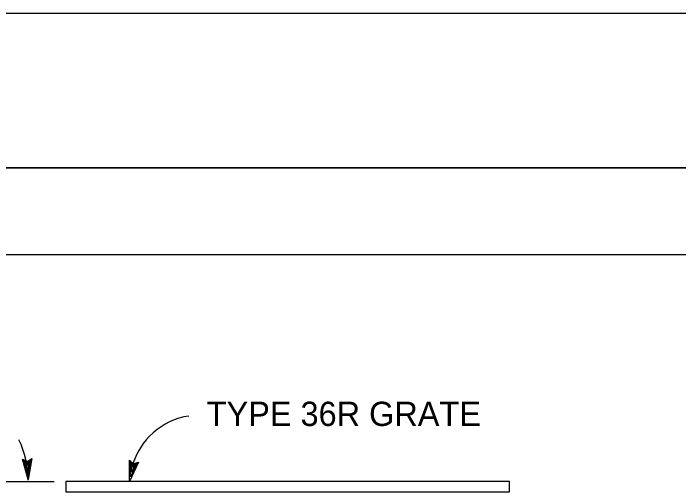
# Model space of a CAD drawing. Extents: x -894 to 866, y -476 to 714.
# Drawn here: x -699.9 to -508, y 577 to 713.6 of the extents above; entities that cross this region are included whole.
import ezdxf

# ---------------------------------------------------------------- set-up
doc = ezdxf.new("R2010")
doc.units = 0
for name, color, linetype in [('10 Sheet Format', 7, 'Continuous'), ('56 Stage 3 Anno', 7, 'Continuous'), ('57 Undefined', 7, 'Continuous'), ('60 Nongeo Data', 7, 'Continuous')]:
    doc.layers.add(name, color=color, linetype=linetype)

msp = doc.modelspace()

# ---------------------------------------------------------------- linework, layer by layer
at = {"layer": '10 Sheet Format'}
for p, q in [((-863.43, 668.96), (836.58, 668.96)), ((-813.45, 643.96), (811.55, 643.96))]:
    msp.add_line(p, q, dxfattribs=at)
for points in [[(-894.04, 713.56), (865.96, 713.56), (865.96, -476.44), (-894.04, -476.44)], [(-863.43, -431.04), (836.58, -431.04), (836.58, 668.96), (-863.43, 668.96)]]:
    msp.add_lwpolyline(points, close=True, dxfattribs=at)
at = {"layer": '56 Stage 3 Anno'}
for p, q in [((-695.58, 579.08), (-697.22, 585.01)), ((-697.22, 585.01), (-697.22, 585.01)), ((-697.22, 585.01), (-695.85, 584.28)), ((-695.66, 580.47), (-696.85, 584.79)), ((-695.72, 581.84), (-696.5, 584.63)), ((-695.79, 583.22), (-696.12, 584.42)), ((-695.85, 584.28), (-694.56, 585.15)), ((-695.58, 584.46), (-695.79, 583.22)), ((-695.25, 584.66), (-695.72, 581.84)), ((-694.9, 584.91), (-695.65, 580.46)), ((-694.56, 585.15), (-695.58, 579.08)), ((-694.56, 585.15), (-694.56, 585.15)), ((-666.35, 578.54), (-666.39, 584.69)), ((-666.39, 584.69), (-666.39, 584.69)), ((-666.39, 584.69), (-665.26, 583.63)), ((-663.78, 584.13), (-666.35, 578.54)), ((-666.06, 579.9), (-666.09, 584.38)), ((-664.18, 583.99), (-666.06, 579.89)), ((-665.77, 581.24), (-665.79, 584.14)), ((-664.58, 583.84), (-665.77, 581.24)), ((-665.48, 582.59), (-665.49, 583.83)), ((-664.95, 583.74), (-665.48, 582.59)), ((-665.26, 583.63), (-663.78, 584.13)), ((-663.78, 584.13), (-663.78, 584.13)), ((-695.58, 579.08), (-695.58, 579.08)), ((-666.35, 578.54), (-666.35, 578.54))]:
    msp.add_line(p, q, dxfattribs=at)
for centre, radius, start, end in [((-646.16, 577.46), 20.21, 98.9136, 164.0751), ((-721.79, 578.89), 26.21, 0, 26.3898)]:
    msp.add_arc(centre, radius, start, end, dxfattribs=at)
at = {"layer": '60 Nongeo Data'}
msp.add_line((-807.95, 578.54), (-688.09, 578.54), dxfattribs=at)
msp.add_lwpolyline([(-684.77, 578.54), (-684.77, 575.54), (-556.77, 575.54), (-556.77, 578.54)], close=True, dxfattribs=at)

# ---------------------------------------------------------------- texts
at = {"layer": '57 Undefined'}
msp.add_text('TYPE 36R GRATE', height=7, dxfattribs=at).set_placement((-644.11, 594.55))

doc.saveas('drawing.dxf')
